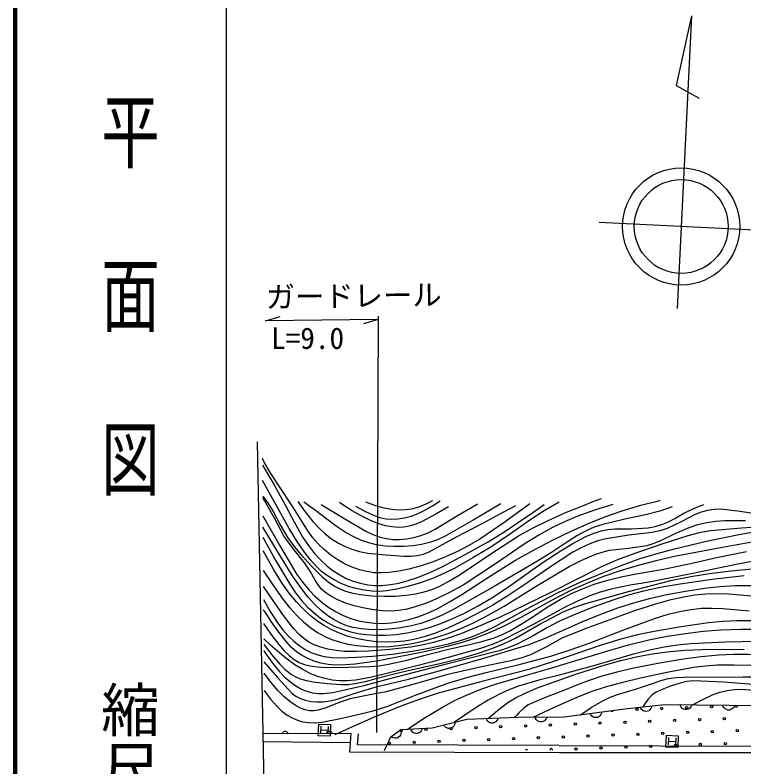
# Model space of a CAD drawing. Units: millimetres, scale not verified. Extents: x 40000 to 680000, y 20000 to 380000.
# Drawn here: x 40000 to 102175, y 283625 to 347806 of the extents above; entities that cross this region are included whole.
import ezdxf
from ezdxf.enums import TextEntityAlignment as Align

# ---------------------------------------------------------------- set-up
doc = ezdxf.new("R2010")
doc.units = ezdxf.units.MM
doc.header["$LTSCALE"] = 1000
for name, color, linetype, lineweight in [('M-BGD', 7, 'Continuous', 25), ('M-TTL', 2, 'Continuous', 140), ('M-TTL-BAND', 7, 'Continuous', 25)]:
    doc.layers.add(name, color=color, linetype=linetype, lineweight=lineweight)
doc.styles.add('@ＭＳ ゴシック', font='')
doc.styles.add('ＭＳ ゴシック', font='')
doc.styles.get('@ＭＳ ゴシック').set_extended_font_data('@MS Gothic')
doc.styles.get('ＭＳ ゴシック').set_extended_font_data('MS Gothic')

# ---------------------------------------------------------------- blocks, each defined once
blk = doc.blocks.new('BUHIN35')
at = {"color": 7, "linetype": 'Continuous', "lineweight": 25}
blk.add_lwpolyline([(498, 43), (468, -75), (417, -177), (332, -295), (227, -364), (113, -409), (-41, -423), (-162, -398), (-276, -347), (-383, -246), (-451, -154), (-498, -43)], dxfattribs=at)
blk = doc.blocks.new('BUHIN55')
at = {"color": 7, "linetype": 'Continuous', "lineweight": 25}
for p, q in [((-327, 297), (-297, -327)), ((-312, -15), (312, 15)), ((297, 327), (327, -297))]:
    blk.add_line(p, q, dxfattribs=at)
blk.add_lwpolyline([(-475, -523), (-523, 475), (475, 523), (523, -475)], close=True, dxfattribs=at)
blk = doc.blocks.new('BUHIN57')
at = {"color": 7, "linetype": 'Continuous', "lineweight": 25}
blk.add_lwpolyline([(-249, -25), (-235, 34), (-210, 86), (-168, 145), (-116, 181), (-60, 204), (18, 212), (78, 200), (136, 176), (190, 126), (224, 80), (249, 25)], dxfattribs=at)

msp = doc.modelspace()

# ---------------------------------------------------------------- linework, layer by layer
at = {"layer": 'M-BGD'}
for p, q in [((97689, 347737), (96402, 341792)), ((97689, 347737), (96488, 322766)), ((96402, 341792), (98352, 340697)), ((103816, 329422), (89832, 330094)), ((61360, 321696), (62605, 322072)), ((70981, 321825), (61360, 321696)), ((70981, 321825), (69736, 321449)), ((70982, 322106), (70829, 286557)), ((61270, 281661), (60688, 311363)), ((92250, 288618), (95391, 288958)), ((95391, 288958), (110015, 288807)), ((86844, 287900), (92250, 288618)), ((75569, 286970), (78530, 287705)), ((78530, 287705), (82875, 287862)), ((82875, 287862), (86844, 287900)), ((72898, 286835), (75569, 286970)), ((68667, 286491), (61171, 286458)), ((68556, 284887), (68667, 286491)), ((69220, 285505), (69285, 286448)), ((72066, 286196), (72898, 286835)), ((61184, 285798), (68614, 285723)), ((71511, 285036), (72066, 286196)), ((86420, 285458), (69220, 285505)), ((86420, 285458), (146679, 285282)), ((86419, 284838), (68556, 284887)), ((138545, 284775), (86419, 284838))]:
    msp.add_line(p, q, dxfattribs=at)
for points in [[(83921, 306084), (81803, 304557), (79643, 303074), (78706, 302524), (77730, 302022), (76710, 301557), (75660, 301144), (74636, 300803), (73590, 300519), (72743, 300339), (71891, 300220), (71253, 300184), (70615, 300208), (70001, 300299), (69386, 300451), (68759, 300672), (68153, 300948), (67537, 301297), (66947, 301701), (66387, 302159), (65868, 302661), (65400, 303195), (64979, 303767), (63756, 305744), (62479, 307692), (61826, 308687), (61227, 309707), (61165, 309820), (61097, 309942)], [(61102, 309384), (62121, 307655), (63089, 305896), (63797, 304539), (64557, 303214), (65024, 302518), (65542, 301854), (66044, 301306), (66588, 300799), (67119, 300385), (67693, 300013), (68256, 299721), (68853, 299480), (69461, 299299), (70082, 299178), (70701, 299119), (71322, 299122), (72030, 299190), (72741, 299319), (73537, 299527), (74320, 299793), (75385, 300230), (76422, 300720), (78406, 301760), (80356, 302850), (81791, 303737), (83205, 304683), (84175, 305356), (85140, 306033)], [(86409, 306236), (85146, 305489), (83917, 304691), (82264, 303520), (80571, 302394), (79053, 301468), (77502, 300592), (76573, 300126), (75611, 299712), (74513, 299326), (73390, 298994), (72565, 298797), (71720, 298657), (71093, 298613), (70455, 298629), (69778, 298707), (69108, 298845), (68451, 299041), (67804, 299296), (67211, 299593), (66651, 299941), (66153, 300323), (65685, 300760), (65162, 301340), (64677, 301968), (64012, 302963), (63395, 303993), (62258, 306032), (61112, 308064)], [(61122, 306742), (61589, 306105), (62010, 305427), (62607, 304284), (63259, 303170), (63798, 302434), (64396, 301721), (65280, 300759), (66208, 299840), (66709, 299425), (67240, 299062), (67700, 298817), (68194, 298624), (68825, 298450), (69479, 298333), (70475, 298237), (71482, 298202), (72441, 298213), (73395, 298284), (74154, 298397), (74895, 298568), (75562, 298786), (76223, 299066), (77066, 299500), (77884, 299988), (80412, 301701), (82950, 303348), (84134, 304007), (85350, 304614), (86901, 305309), (88475, 305948), (89239, 306244), (90013, 306541)], [(90977, 306033), (89432, 305545), (87909, 305000), (86872, 304558), (85849, 304056), (84675, 303406), (83521, 302697), (80884, 300897), (78213, 299146), (77071, 298530), (75884, 297959), (75014, 297590), (74124, 297279), (73447, 297100), (72749, 296977), (72070, 296932), (71386, 296947), (70598, 297029), (69795, 297174), (68917, 297390), (68048, 297666), (67467, 297907), (66924, 298198), (66517, 298479), (66153, 298803), (65851, 299161), (65595, 299561), (65170, 300325), (64694, 301060), (63798, 302166), (62952, 303307), (62136, 304849), (61266, 306363), (61197, 306473), (61123, 306591)], [(61135, 305068), (62557, 302558), (64039, 300067), (64535, 299380), (65080, 298727), (65613, 298181), (66195, 297671), (66770, 297246), (67380, 296870), (67992, 296564), (68639, 296309), (69306, 296111), (69987, 295972), (70656, 295895), (71340, 295877), (72073, 295921), (72810, 296027), (73594, 296203), (74363, 296438), (75187, 296756), (76000, 297135), (77065, 297711), (78097, 298338), (80375, 299827), (82692, 301269), (84273, 302164), (85890, 303011), (87446, 303763), (89040, 304467), (90408, 305009), (91797, 305494), (93386, 305964), (95000, 306379), (95019, 306384), (95038, 306389)], [(64124, 306287), (64733, 305413), (65398, 304563), (65902, 304023), (66451, 303524), (66998, 303103), (67586, 302729), (68146, 302441), (68727, 302210), (69392, 302020), (70084, 301887), (71627, 301726), (73201, 301623), (73771, 301616), (74337, 301669), (74840, 301797), (75329, 301983), (77650, 303266), (79964, 304477), (81331, 305192), (82703, 305932)], [(81434, 306084), (79079, 304677), (76677, 303311), (76031, 303025), (75364, 302794), (74657, 302620), (73933, 302504), (73128, 302439), (72308, 302434), (71563, 302485), (70827, 302595), (70186, 302749), (69563, 302960), (68889, 303263), (68241, 303620), (67401, 304168), (66597, 304765), (65625, 305516), (64632, 306236)], [(76967, 305830), (75880, 305190), (74740, 304588), (74191, 304356), (73619, 304180), (73152, 304097), (72677, 304075), (72138, 304115), (71591, 304218), (70943, 304409), (70307, 304660), (69514, 305051), (68755, 305492), (68218, 305832), (67678, 306185)], [(69048, 305881), (69828, 305452), (70621, 305085), (71117, 304917), (71625, 304809), (72129, 304770), (72640, 304792), (73213, 304881), (73778, 305031), (74382, 305256), (74953, 305533), (75615, 305921), (76256, 306338)], [(75596, 306338), (74975, 306023), (74321, 305761), (73808, 305630), (73279, 305559), (72703, 305544), (72130, 305590), (71490, 305712), (70868, 305891), (70388, 306058), (69911, 306236)], [(96054, 305830), (94986, 305468), (93893, 305161), (92006, 304773), (90128, 304325), (89412, 304080), (88720, 303779), (87915, 303342), (87127, 302846), (85757, 301927), (84364, 301063), (80869, 299022), (77335, 297028), (76384, 296562), (75399, 296147), (74617, 295883), (73819, 295678), (72905, 295508), (71972, 295396), (71087, 295342), (70200, 295349), (69516, 295410), (68847, 295529), (68293, 295685), (67760, 295897), (67215, 296185), (66688, 296532), (66120, 296986), (65580, 297495), (64983, 298150), (64430, 298846), (63721, 299865), (63064, 300914), (62109, 302505), (61143, 304104)], [(61149, 303242), (62257, 301230), (63427, 299231), (63921, 298502), (64463, 297810), (64960, 297272), (65508, 296769), (66064, 296337), (66656, 295956), (67234, 295652), (67834, 295404), (68522, 295188), (69236, 295028), (69992, 294919), (70767, 294869), (71641, 294873), (72511, 294938), (73434, 295069), (74357, 295261), (75345, 295536), (76324, 295871), (77343, 296283), (78345, 296752), (79515, 297384), (80664, 298073), (82085, 299004), (83482, 299992), (84963, 301047), (86485, 302058), (87566, 302695), (88696, 303290), (89327, 303558), (89982, 303769), (90563, 303891), (91163, 303955), (92574, 303964), (93998, 304034), (94590, 304144), (95167, 304312), (95738, 304549), (96284, 304839), (97045, 305279), (97835, 305664), (98287, 305853), (98744, 306033)], [(103481, 305172), (101865, 305427), (100213, 305624), (99639, 305601), (99064, 305517), (98536, 305376), (98020, 305176), (96832, 304544), (95623, 303971), (94994, 303784), (94338, 303652), (92363, 303409), (90413, 303109), (89715, 302925), (89025, 302680), (88292, 302343), (87571, 301945), (85501, 300594), (83478, 299201), (82129, 298296), (80748, 297442), (79396, 296694), (78009, 295995), (76905, 295486), (75771, 295029), (74907, 294741), (74025, 294511), (73257, 294375), (72472, 294297), (71650, 294276), (70816, 294316), (70002, 294412), (69198, 294567), (68428, 294775), (67678, 295039), (67009, 295336), (66360, 295690), (65753, 296093), (65172, 296551), (64568, 297110), (63997, 297721), (63386, 298473), (62824, 299258), (62080, 300443), (61385, 301663), (61274, 301864), (61158, 302073)], [(66104, 306033), (67979, 304883), (69918, 303765), (70527, 303479), (71154, 303250), (71674, 303122), (72218, 303052), (72802, 303042), (73389, 303091), (74012, 303205), (74622, 303378), (75246, 303621), (75848, 303920), (77610, 305013), (79411, 306060), (79428, 306069), (79454, 306084)], [(61171, 300398), (61976, 299158), (62830, 297951), (63408, 297234), (64036, 296550), (64611, 296008), (65231, 295506), (65804, 295115), (66414, 294772), (67015, 294506), (67638, 294295), (68377, 294114), (69142, 293990), (70058, 293907), (70976, 293884), (71957, 293917), (72939, 294011), (73864, 294155), (74797, 294362), (75880, 294662), (76944, 295019), (78034, 295450), (79108, 295939), (80423, 296624), (81714, 297364), (84464, 299065), (87258, 300722), (88340, 301266), (89458, 301759), (90071, 301968), (90710, 302120), (92315, 302293), (93908, 302525), (94528, 302723), (95141, 302982), (96305, 303555), (97504, 304077), (98251, 304315), (99013, 304494), (99775, 304611), (100554, 304669), (102312, 304654)], [(104623, 304169), (101964, 304008), (99322, 303788), (98356, 303600), (97400, 303352), (95079, 302616), (92780, 301824), (91402, 301295), (90038, 300706), (85752, 298548), (81441, 296445), (79743, 295696), (78018, 295001), (76868, 294593), (75692, 294240), (74712, 294016), (73721, 293851), (71951, 293652), (70163, 293511), (69134, 293467), (68106, 293484), (67388, 293552), (66672, 293679), (66087, 293839), (65516, 294058), (65066, 294291), (64643, 294579), (64195, 294970), (63777, 295415), (62894, 296567), (62061, 297751), (61620, 298389), (61182, 299027)], [(61190, 297910), (61761, 296902), (62388, 295916), (62830, 295330), (63323, 294776), (63800, 294328), (64313, 293929), (64797, 293622), (65307, 293372), (65818, 293190), (66357, 293064), (67049, 292974), (67756, 292945), (69123, 292988), (70489, 293091), (72184, 293267), (73873, 293502), (75427, 293789), (76972, 294136), (78009, 294426), (79025, 294772), (80034, 295196), (81029, 295679), (83662, 297125), (86331, 298521), (88216, 299390), (90128, 300205), (91710, 300832), (93322, 301405), (94781, 301859), (96256, 302255), (98990, 302888), (101751, 303466), (103491, 303786)], [(103800, 302971), (100021, 302309), (96255, 301588), (94648, 301222), (93055, 300798), (91622, 300362), (90208, 299868), (88889, 299347), (87584, 298767), (86122, 298030), (84679, 297235), (83150, 296387), (81589, 295592), (80447, 295080), (79283, 294624), (78148, 294248), (76985, 293927), (74792, 293425), (72591, 292983), (70821, 292665), (69005, 292400), (68178, 292334), (67355, 292328), (66719, 292378), (66081, 292490), (65522, 292649), (64972, 292869), (64485, 293127), (64032, 293436), (63581, 293828), (63170, 294266), (62490, 295141), (61857, 296055), (61526, 296551), (61197, 297048)], [(61206, 295880), (61818, 294963), (62488, 294068), (62930, 293568), (63422, 293101), (63821, 292799), (64247, 292552), (64681, 292376), (65148, 292255), (65812, 292162), (66495, 292128), (68385, 292130), (70232, 292192), (71046, 292265), (71861, 292400), (73429, 292748), (74996, 293157), (76863, 293641), (78752, 294069), (79812, 294334), (80856, 294657), (81573, 294937), (82275, 295278), (83271, 295857), (84251, 296498), (85397, 297261), (86582, 297979), (87473, 298437), (88390, 298840), (89402, 299216), (90441, 299536), (91709, 299850), (92994, 300105), (95303, 300512), (97605, 300979), (99988, 301524), (102392, 302011)], [(102992, 301191), (101524, 300920), (97811, 300136), (94079, 299409), (92456, 299129), (90843, 298790), (89924, 298533), (89024, 298220), (87967, 297777), (86931, 297277), (84297, 295850), (81641, 294481), (80691, 294075), (79717, 293724), (75498, 292569), (71271, 291475), (70156, 291229), (69032, 291043), (68334, 290982), (67639, 290982), (67047, 291042), (66451, 291164), (65807, 291360), (65180, 291615), (64503, 291959), (63859, 292355), (63099, 292907), (62376, 293505), (61796, 294025), (61216, 294561)], [(61220, 294074), (61875, 293221), (62583, 292398), (63023, 291965), (63501, 291581), (63888, 291340), (64309, 291150), (64860, 290992), (65433, 290890), (66629, 290744), (67812, 290661), (68403, 290672), (69004, 290744), (70009, 290953), (71007, 291222), (72572, 291643), (74154, 292007), (76233, 292452), (78293, 292955), (79526, 293329), (80743, 293762), (81722, 294169), (82676, 294630), (84707, 295782), (86759, 296876), (87651, 297242), (88576, 297557), (92316, 298591), (96056, 299562), (97641, 299883), (99248, 300146), (101052, 300376), (102864, 300547)], [(102191, 299949), (99463, 299617), (96728, 299223), (95171, 298958), (93616, 298632), (92303, 298281), (90996, 297870), (89236, 297233), (87489, 296537), (86453, 296066), (85432, 295536), (84141, 294790), (82819, 294096), (82065, 293789), (81289, 293538), (76452, 292318), (71618, 291065), (69757, 290559), (67883, 290113), (67103, 289956), (66321, 289860), (65865, 289862), (65400, 289926), (64915, 290058), (64444, 290250), (63962, 290514), (63514, 290828), (63039, 291245), (62607, 291705), (61919, 292578), (61275, 293493), (61252, 293526), (61224, 293567)], [(61232, 292596), (62390, 291254), (63611, 289934), (63961, 289679), (64344, 289474), (64777, 289319), (65233, 289220), (65752, 289173), (66270, 289187), (66874, 289275), (67475, 289423), (69175, 289978), (70904, 290479), (73551, 291122), (76189, 291825), (79985, 292905), (83766, 294044), (85214, 294617), (86650, 295251), (88295, 295988), (89973, 296673), (91413, 297194), (92871, 297658), (94230, 298031), (95611, 298347), (97201, 298644), (98814, 298885), (100106, 299026), (101412, 299109), (102971, 299122)], [(103094, 298170), (100877, 298383), (99909, 298413), (98933, 298384), (97981, 298288), (97035, 298132), (95830, 297861), (94627, 297528), (92825, 296943), (91043, 296300), (88858, 295498), (86695, 294638), (85342, 293893), (83968, 293206), (83137, 292911), (82283, 292671), (79532, 292115), (76798, 291501), (74233, 290736), (71661, 290030), (70123, 289760), (68572, 289427), (67822, 289198), (67079, 288908), (66460, 288653), (65841, 288464), (65489, 288414), (65127, 288423), (64746, 288502), (64362, 288645), (63898, 288893), (63450, 289202), (62922, 289649), (62445, 290130), (61822, 290867), (61239, 291631)], [(61251, 290149), (61793, 289426), (62376, 288751), (62767, 288383), (63205, 288055), (63641, 287806), (64105, 287611), (64559, 287482), (65032, 287412), (65588, 287401), (66156, 287450), (67772, 287755), (69367, 288118), (70546, 288429), (71717, 288800), (74307, 289813), (76912, 290766), (78541, 291248), (80197, 291676), (82995, 292369), (85784, 293121), (87432, 293640), (89071, 294218), (91837, 295306), (94621, 296337), (95704, 296661), (96814, 296929), (97672, 297078), (98534, 297168), (99459, 297189), (100385, 297151), (102610, 296949)], [(103726, 296096), (101577, 296102), (100360, 296039), (99138, 295915), (96820, 295578), (94510, 295181), (93090, 294890), (91685, 294540), (89920, 293999), (88170, 293399), (86006, 292648), (83826, 291954), (79918, 290950), (76014, 289885), (74384, 289344), (72774, 288747), (70566, 287839), (68380, 286876), (67833, 286629), (67277, 286378)], [(73488, 286864), (74986, 287840), (76510, 288760), (77493, 289285), (78510, 289760), (79728, 290252), (80971, 290688), (85782, 292096), (90576, 293543), (92314, 294036), (94066, 294471), (95627, 294780), (97198, 295028), (98698, 295207), (100214, 295326), (101912, 295389), (103623, 295392)], [(103486, 294320), (100563, 294263), (97636, 294146), (96504, 294033), (95370, 293859), (94010, 293578), (92651, 293235), (89544, 292326), (86417, 291473), (84674, 291028), (82948, 290525), (82127, 290216), (81320, 289848), (80359, 289332), (79428, 288764), (78455, 288116), (77497, 287449)], [(80346, 287771), (81174, 288468), (82035, 289114), (82693, 289521), (83391, 289881), (84477, 290345), (85591, 290756), (87919, 291572), (90253, 292326), (91669, 292712), (93111, 293043), (94368, 293275), (95636, 293447), (97101, 293581), (98580, 293655), (100393, 293679), (102203, 293643)], [(106432, 292965), (104486, 293122), (102541, 293218), (101295, 293220), (100040, 293162), (98529, 293021), (97011, 292820), (94965, 292482), (92923, 292084), (91435, 291739), (89962, 291336), (88402, 290794), (86859, 290194), (85307, 289587), (83779, 288923), (83368, 288618), (82982, 288255), (82793, 288059), (82600, 287852)], [(84202, 287874), (86068, 288762), (87954, 289591), (89144, 290053), (90354, 290457), (91843, 290876), (93361, 291239), (95606, 291717), (97866, 292136), (98893, 292263), (99928, 292330), (101335, 292347), (102755, 292303)], [(88219, 288082), (89133, 288690), (90070, 289240), (90715, 289546), (91392, 289799), (92933, 290262), (94463, 290785), (95090, 291016), (95729, 291187), (96390, 291270), (97072, 291294), (102080, 291329), (107064, 291315)], [(123044, 288359), (121985, 288817), (120899, 289220), (120104, 289442), (119283, 289607), (118102, 289765), (116903, 289864), (112895, 290000), (108895, 290197), (105940, 290467), (102989, 290677), (100433, 290851), (97862, 290964), (97298, 290907), (96748, 290789), (95900, 290522), (95059, 290194), (94675, 289999), (94322, 289751), (94022, 289440), (93755, 289076), (93655, 288922), (93551, 288759)], [(97792, 288933), (98654, 289395), (99549, 289805), (100143, 290012), (100754, 290162), (101364, 290243), (101980, 290263), (104444, 290058), (106903, 289914), (108495, 289853), (110094, 289730), (112051, 289540), (114014, 289409), (115802, 289315), (117596, 289161), (118413, 289033), (119227, 288843), (119847, 288656), (120472, 288447)], [(94318, 288842), (94290, 288723), (94241, 288620), (94158, 288500), (94056, 288429), (93942, 288381), (93788, 288365), (93668, 288387), (93552, 288434), (93443, 288533), (93373, 288624), (93323, 288734)], [(90042, 288325), (90018, 288205), (89971, 288101), (89892, 287979), (89790, 287905), (89679, 287855), (89525, 287835), (89404, 287854), (89287, 287899), (89176, 287995), (89103, 288084), (89051, 288193)], [(81202, 287802), (81166, 287685), (81110, 287586), (81019, 287472), (80911, 287408), (80795, 287369), (80640, 287364), (80521, 287394), (80409, 287450), (80308, 287557), (80244, 287652), (80203, 287766)], [(85359, 287885), (85320, 287770), (85261, 287672), (85167, 287561), (85058, 287500), (84941, 287464), (84786, 287463), (84668, 287496), (84557, 287555), (84459, 287664), (84398, 287761), (84359, 287876)], [(74733, 286928), (74699, 286811), (74644, 286710), (74554, 286596), (74448, 286530), (74332, 286489), (74177, 286481), (74058, 286510), (73945, 286565), (73842, 286670), (73777, 286764), (73734, 286877)], [(77535, 287458), (77524, 287337), (77489, 287228), (77423, 287098), (77331, 287013), (77225, 286951), (77075, 286914), (76952, 286919), (76831, 286951), (76710, 287034), (76628, 287115), (76564, 287217)], [(72879, 286820), (72917, 286704), (72929, 286590), (72920, 286445), (72870, 286330), (72798, 286231), (72675, 286137), (72560, 286093), (72436, 286074), (72292, 286102), (72185, 286142), (72085, 286211)]]:
    msp.add_lwpolyline(points, dxfattribs=at)
for centre, radius in [((96824, 329758), 5000), ((96824, 329758), 4000), ((99408, 288768), 99.5), ((93048, 288539), 99.5), ((95168, 288615), 99.5), ((97288, 288691), 99.5), ((92026, 287441), 99.5), ((94146, 287517), 99.5), ((96266, 287593), 99.5), ((98386, 287670), 99.5), ((100506, 287746), 99.5), ((75066, 286830), 99.5), ((77186, 286906), 99.5), ((79306, 286983), 99.5), ((81426, 287059), 99.5), ((83546, 287135), 99.5), ((85666, 287212), 99.5), ((87786, 287288), 99.5), ((89906, 287364), 99.5), ((86764, 286190), 99.5), ((88884, 286266), 99.5), ((91004, 286342), 99.5), ((93124, 286419), 99.5), ((95244, 286495), 99.5), ((97364, 286571), 99.5), ((99484, 286648), 99.5), ((101604, 286724), 99.5), ((71925, 285656), 99.5), ((74045, 285732), 99.5), ((76165, 285808), 99.5), ((78285, 285885), 99.5), ((80404, 285961), 99.5), ((82524, 286037), 99.5), ((84644, 286114), 99.5), ((98462, 285550), 99.5), ((100582, 285626), 99.5), ((87862, 285168), 99.5), ((89982, 285244), 99.5), ((92102, 285321), 99.5), ((94222, 285397), 99.5), ((96342, 285473), 99.5)]:
    msp.add_circle(centre, radius, dxfattribs=at)
for centre, start, end in [((101528, 288844), 148.79988, 30.01457), ((90928, 288462), 199.21894, 355.91132), ((72946, 286754), 147.39268, 59.46668), ((83623, 285015), 24.29088, 155.89676), ((85742, 285092), 341.2965, 198.89114)]:
    msp.add_arc(centre, 99.5, start, end, dxfattribs=at)
at = {"layer": 'M-TTL'}
msp.add_line((40000, 380000), (40000, 20000), dxfattribs=at)
at = {"layer": 'M-TTL-BAND'}
msp.add_line((58000, 370000), (58000, 20000), dxfattribs=at)

# ---------------------------------------------------------------- block references
at = {"layer": 'M-BGD', "rotation": 354.49388}
for name, p in [('BUHIN35', (97219, 288939)), ('BUHIN35', (100875, 288901)), ('BUHIN55', (66391, 286768)), ('BUHIN57', (63045, 286466)), ('BUHIN57', (66793, 286483)), ('BUHIN55', (96048, 285804))]:
    msp.add_blockref(name, p, dxfattribs=at)

# ---------------------------------------------------------------- texts
at = {"layer": 'M-BGD', "style": 'ＭＳ ゴシック'}
msp.add_text('ガードレール', height=1833, rotation=0.8, dxfattribs=at).set_placement((61410, 322264), align=Align.BOTTOM_LEFT)
msp.add_text('L=9.0', height=1833, dxfattribs=at).set_placement((61835, 318754), align=Align.BOTTOM_LEFT)
at = {"layer": 'M-TTL-BAND', "style": '@ＭＳ ゴシック', "width": 1.4}
msp.add_text('平  面  図', height=3666, rotation=270, dxfattribs=at).set_placement((49777, 306475), align=Align.MIDDLE_RIGHT)
at = {"layer": 'M-TTL-BAND', "style": '@ＭＳ ゴシック'}
msp.add_text('縮尺千分の一', height=3666, rotation=270, dxfattribs=at).set_placement((49777, 261030), align=Align.MIDDLE_RIGHT)

doc.saveas('drawing.dxf')
